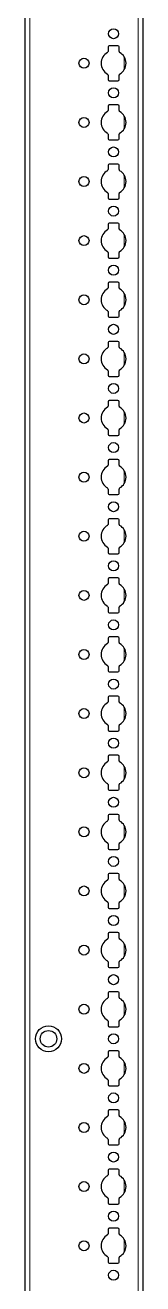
# Model space of a CAD drawing. Header units: millimetres. Extents: x -199 to 4825, y -1647 to 1507.
# Drawn here: x 4426 to 4475, y -318 to 214 of the extents above; entities that cross this region are included whole.
import ezdxf

# ---------------------------------------------------------------- set-up
doc = ezdxf.new("R2010")
doc.units = ezdxf.units.MM

msp = doc.modelspace()

# ---------------------------------------------------------------- linework, layer by layer
at = {"color": 7, "linetype": 'Continuous', "lineweight": 25}
for p, q in [((4425.51, -851.79), (4425.51, 1047.21)), ((4475.21, 1047.21), (4475.21, -851.79)), ((4460.56, 204.61), (4460.56, 202.73)), ((4464.66, 205.11), (4461.06, 205.11)), ((4465.16, 202.73), (4465.16, 204.61)), ((4460.56, 192.68), (4460.56, 190.81)), ((4465.16, 190.81), (4465.16, 192.68)), ((4461.06, 190.31), (4464.66, 190.31)), ((4460.56, 179.61), (4460.56, 177.73)), ((4464.66, 180.11), (4461.06, 180.11)), ((4465.16, 177.73), (4465.16, 179.61)), ((4460.56, 167.68), (4460.56, 165.81)), ((4461.06, 165.31), (4464.66, 165.31)), ((4465.16, 165.81), (4465.16, 167.68)), ((4460.56, 154.61), (4460.56, 152.73)), ((4464.66, 155.11), (4461.06, 155.11)), ((4465.16, 152.73), (4465.16, 154.61)), ((4460.56, 142.68), (4460.56, 140.81)), ((4461.06, 140.31), (4464.66, 140.31)), ((4465.16, 140.81), (4465.16, 142.68)), ((4460.56, 129.61), (4460.56, 127.73)), ((4464.66, 130.11), (4461.06, 130.11)), ((4465.16, 127.73), (4465.16, 129.61)), ((4460.56, 117.68), (4460.56, 115.81)), ((4465.16, 115.81), (4465.16, 117.68)), ((4461.06, 115.31), (4464.66, 115.31)), ((4460.56, 104.61), (4460.56, 102.73)), ((4464.66, 105.11), (4461.06, 105.11)), ((4465.16, 102.73), (4465.16, 104.61)), ((4460.56, 92.68), (4460.56, 90.81)), ((4465.16, 90.81), (4465.16, 92.68)), ((4461.06, 90.31), (4464.66, 90.31)), ((4464.66, 80.11), (4461.06, 80.11)), ((4460.56, 79.61), (4460.56, 77.73)), ((4465.16, 77.73), (4465.16, 79.61)), ((4460.56, 67.68), (4460.56, 65.81)), ((4461.06, 65.31), (4464.66, 65.31)), ((4465.16, 65.81), (4465.16, 67.68)), ((4460.56, 54.61), (4460.56, 52.73)), ((4464.66, 55.11), (4461.06, 55.11)), ((4465.16, 52.73), (4465.16, 54.61)), ((4460.56, 42.68), (4460.56, 40.81)), ((4465.16, 40.81), (4465.16, 42.68)), ((4461.06, 40.31), (4464.66, 40.31)), ((4460.56, 29.61), (4460.56, 27.73)), ((4464.66, 30.11), (4461.06, 30.11)), ((4465.16, 27.73), (4465.16, 29.61)), ((4460.56, 17.68), (4460.56, 15.81)), ((4465.16, 15.81), (4465.16, 17.68)), ((4461.06, 15.31), (4464.66, 15.31)), ((4460.56, 4.61), (4460.56, 2.73)), ((4464.66, 5.11), (4461.06, 5.11)), ((4465.16, 2.73), (4465.16, 4.61)), ((4460.56, -7.32), (4460.56, -9.19)), ((4461.06, -9.69), (4464.66, -9.69)), ((4465.16, -9.19), (4465.16, -7.32)), ((4460.56, -20.39), (4460.56, -22.27)), ((4464.66, -19.89), (4461.06, -19.89)), ((4465.16, -22.27), (4465.16, -20.39)), ((4460.56, -32.32), (4460.56, -34.19)), ((4461.06, -34.69), (4464.66, -34.69)), ((4465.16, -34.19), (4465.16, -32.32)), ((4460.56, -45.39), (4460.56, -47.27)), ((4464.66, -44.89), (4461.06, -44.89)), ((4465.16, -47.27), (4465.16, -45.39)), ((4460.56, -57.32), (4460.56, -59.19)), ((4465.16, -59.19), (4465.16, -57.32)), ((4461.06, -59.69), (4464.66, -59.69)), ((4460.56, -70.39), (4460.56, -72.27)), ((4464.66, -69.89), (4461.06, -69.89)), ((4465.16, -72.27), (4465.16, -70.39)), ((4460.56, -82.32), (4460.56, -84.19)), ((4461.06, -84.69), (4464.66, -84.69)), ((4465.16, -84.19), (4465.16, -82.32)), ((4460.56, -95.39), (4460.56, -97.27)), ((4464.66, -94.89), (4461.06, -94.89)), ((4465.16, -97.27), (4465.16, -95.39)), ((4460.56, -107.32), (4460.56, -109.19)), ((4461.06, -109.69), (4464.66, -109.69)), ((4465.16, -109.19), (4465.16, -107.32)), ((4460.56, -120.39), (4460.56, -122.27)), ((4464.66, -119.89), (4461.06, -119.89)), ((4465.16, -122.27), (4465.16, -120.39)), ((4460.56, -132.32), (4460.56, -134.19)), ((4465.16, -134.19), (4465.16, -132.32)), ((4461.06, -134.69), (4464.66, -134.69)), ((4460.56, -145.39), (4460.56, -147.27)), ((4464.66, -144.89), (4461.06, -144.89)), ((4465.16, -147.27), (4465.16, -145.39)), ((4460.56, -157.32), (4460.56, -159.19)), ((4465.16, -159.19), (4465.16, -157.32)), ((4461.06, -159.69), (4464.66, -159.69)), ((4464.66, -169.89), (4461.06, -169.89)), ((4460.56, -170.39), (4460.56, -172.27)), ((4465.16, -172.27), (4465.16, -170.39)), ((4460.56, -182.32), (4460.56, -184.19)), ((4461.06, -184.69), (4464.66, -184.69)), ((4465.16, -184.19), (4465.16, -182.32)), ((4460.56, -195.39), (4460.56, -197.27)), ((4464.66, -194.89), (4461.06, -194.89)), ((4465.16, -197.27), (4465.16, -195.39)), ((4460.56, -207.32), (4460.56, -209.19)), ((4465.16, -209.19), (4465.16, -207.32)), ((4461.06, -209.69), (4464.66, -209.69)), ((4460.56, -220.39), (4460.56, -222.27)), ((4464.66, -219.89), (4461.06, -219.89)), ((4465.16, -222.27), (4465.16, -220.39)), ((4460.56, -232.32), (4460.56, -234.19)), ((4465.16, -234.19), (4465.16, -232.32)), ((4461.06, -234.69), (4464.66, -234.69)), ((4460.56, -245.39), (4460.56, -247.27)), ((4464.66, -244.89), (4461.06, -244.89)), ((4465.16, -247.27), (4465.16, -245.39)), ((4460.56, -257.32), (4460.56, -259.19)), ((4461.06, -259.69), (4464.66, -259.69)), ((4465.16, -259.19), (4465.16, -257.32)), ((4460.56, -270.39), (4460.56, -272.27)), ((4464.66, -269.89), (4461.06, -269.89)), ((4465.16, -272.27), (4465.16, -270.39)), ((4460.56, -282.32), (4460.56, -284.19)), ((4461.06, -284.69), (4464.66, -284.69)), ((4465.16, -284.19), (4465.16, -282.32)), ((4460.56, -295.39), (4460.56, -297.27)), ((4464.66, -294.89), (4461.06, -294.89)), ((4465.16, -297.27), (4465.16, -295.39)), ((4460.56, -307.32), (4460.56, -309.19)), ((4465.16, -309.19), (4465.16, -307.32)), ((4461.06, -309.69), (4464.66, -309.69))]:
    msp.add_line(p, q, dxfattribs=at)
at = {"color": 8, "linetype": 'Continuous', "lineweight": 18}
for p, q in [((4427.51, 1047.21), (4427.51, -851.79)), ((4473.21, -851.79), (4473.21, 1047.21)), ((4467.36, 195), (4467.36, 200.41)), ((4467.36, 170), (4467.36, 175.41)), ((4467.36, 145), (4467.36, 150.41)), ((4467.36, 120), (4467.36, 125.41)), ((4467.36, 95), (4467.36, 100.41)), ((4467.36, 70), (4467.36, 75.41)), ((4467.36, 45), (4467.36, 50.41)), ((4467.36, 20), (4467.36, 25.41)), ((4467.36, -5), (4467.36, 0.41)), ((4467.36, -30), (4467.36, -24.59)), ((4467.36, -55), (4467.36, -49.59)), ((4467.36, -80), (4467.36, -74.59)), ((4467.36, -105), (4467.36, -99.59)), ((4467.36, -130), (4467.36, -124.59)), ((4467.36, -155), (4467.36, -149.59)), ((4467.36, -180), (4467.36, -174.59)), ((4467.36, -205), (4467.36, -199.59)), ((4467.36, -230), (4467.36, -224.59)), ((4467.36, -255), (4467.36, -249.59)), ((4467.36, -280), (4467.36, -274.59)), ((4467.36, -305), (4467.36, -299.59))]:
    msp.add_line(p, q, dxfattribs=at)
at = {"color": 7, "linetype": 'Continuous', "lineweight": 25}
for centre, radius in [((4462.86, 210.21), 2.12), ((4450.36, 197.71), 2.12), ((4462.86, 185.21), 2.12), ((4450.36, 172.71), 2.12), ((4462.86, 160.21), 2.12), ((4450.36, 147.71), 2.12), ((4462.86, 135.21), 2.12), ((4450.36, 122.71), 2.12), ((4462.86, 110.21), 2.12), ((4450.36, 97.71), 2.12), ((4462.86, 85.21), 2.12), ((4450.36, 72.71), 2.12), ((4462.86, 60.21), 2.12), ((4450.36, 47.71), 2.12), ((4462.86, 35.21), 2.12), ((4450.36, 22.71), 2.12), ((4462.86, 10.21), 2.12), ((4450.36, -2.29), 2.12), ((4462.86, -14.79), 2.12), ((4450.36, -27.29), 2.12), ((4462.86, -39.79), 2.12), ((4450.36, -52.29), 2.12), ((4462.86, -64.79), 2.12), ((4450.36, -77.29), 2.12), ((4462.86, -89.79), 2.12), ((4450.36, -102.29), 2.12), ((4462.86, -114.79), 2.12), ((4450.36, -127.29), 2.12), ((4462.86, -139.79), 2.12), ((4450.36, -152.29), 2.12), ((4462.86, -164.79), 2.12), ((4450.36, -177.29), 2.12), ((4462.86, -189.79), 2.12), ((4450.36, -202.29), 2.12), ((4435.36, -214.79), 5.5), ((4435.36, -214.79), 3.5), ((4462.86, -214.79), 2.12), ((4450.36, -227.29), 2.12), ((4462.86, -239.79), 2.12), ((4450.36, -252.29), 2.12), ((4462.86, -264.79), 2.12), ((4450.36, -277.29), 2.12), ((4462.86, -289.79), 2.12), ((4450.36, -302.29), 2.12), ((4462.86, -314.79), 2.12)]:
    msp.add_circle(centre, radius, dxfattribs=at)
for centre, radius, start, end in [((4462.86, 197.71), 5.25, 119.1407, 240.8593), ((4460.06, 202.73), 0.5, 299.1407, 0), ((4461.06, 204.61), 0.5, 90, 180), ((4464.66, 204.61), 0.5, 0, 90), ((4465.66, 202.73), 0.5, 180, 240.8593), ((4462.86, 197.71), 5.25, 299.1407, 60.8593), ((4460.06, 192.68), 0.5, 0, 60.8593), ((4465.66, 192.68), 0.5, 119.1407, 180), ((4461.06, 190.81), 0.5, 180, 270), ((4464.66, 190.81), 0.5, 270, 0), ((4462.86, 172.71), 5.25, 119.1407, 240.8593), ((4460.06, 177.73), 0.5, 299.1407, 0), ((4461.06, 179.61), 0.5, 90, 180), ((4464.66, 179.61), 0.5, 360, 90), ((4465.66, 177.73), 0.5, 180, 240.8593), ((4462.86, 172.71), 5.25, 299.1407, 60.8593), ((4460.06, 167.68), 0.5, 0, 60.8593), ((4461.06, 165.81), 0.5, 180, 270), ((4464.66, 165.81), 0.5, 270, 0), ((4465.66, 167.68), 0.5, 119.1407, 180), ((4461.06, 154.61), 0.5, 90, 180), ((4464.66, 154.61), 0.5, 360, 90), ((4462.86, 147.71), 5.25, 119.1407, 240.8593), ((4460.06, 152.73), 0.5, 299.1407, 0), ((4465.66, 152.73), 0.5, 180, 240.8593), ((4462.86, 147.71), 5.25, 299.1407, 60.8593), ((4460.06, 142.68), 0.5, 0, 60.8593), ((4461.06, 140.81), 0.5, 180, 270), ((4464.66, 140.81), 0.5, 270, 0), ((4465.66, 142.68), 0.5, 119.1407, 180), ((4461.06, 129.61), 0.5, 90, 180), ((4464.66, 129.61), 0.5, 0, 90), ((4462.86, 122.71), 5.25, 119.1407, 240.8593), ((4460.06, 127.73), 0.5, 299.1407, 0), ((4465.66, 127.73), 0.5, 180, 240.8593), ((4462.86, 122.71), 5.25, 299.1407, 60.8593), ((4460.06, 117.68), 0.5, 0, 60.8593), ((4465.66, 117.68), 0.5, 119.1407, 180), ((4461.06, 115.81), 0.5, 180, 270), ((4464.66, 115.81), 0.5, 270, 0), ((4462.86, 97.71), 5.25, 119.1407, 240.8593), ((4460.06, 102.73), 0.5, 299.1407, 0), ((4461.06, 104.61), 0.5, 90, 180), ((4464.66, 104.61), 0.5, 0, 90), ((4465.66, 102.73), 0.5, 180, 240.8593), ((4462.86, 97.71), 5.25, 299.1407, 60.8593), ((4460.06, 92.68), 0.5, 0, 60.8593), ((4461.06, 90.81), 0.5, 180, 270), ((4464.66, 90.81), 0.5, 270, 0), ((4465.66, 92.68), 0.5, 119.1407, 180), ((4461.06, 79.61), 0.5, 90, 180), ((4464.66, 79.61), 0.5, 0, 90), ((4462.86, 72.71), 5.25, 119.1407, 240.8593), ((4460.06, 77.73), 0.5, 299.1407, 0), ((4465.66, 77.73), 0.5, 180, 240.8593), ((4462.86, 72.71), 5.25, 299.1407, 60.8593), ((4460.06, 67.68), 0.5, 0, 60.8593), ((4461.06, 65.81), 0.5, 180, 270), ((4464.66, 65.81), 0.5, 270, 0), ((4465.66, 67.68), 0.5, 119.1407, 180), ((4461.06, 54.61), 0.5, 90, 180), ((4464.66, 54.61), 0.5, 0, 90), ((4462.86, 47.71), 5.25, 119.1407, 240.8593), ((4460.06, 52.73), 0.5, 299.1407, 0), ((4465.66, 52.73), 0.5, 180, 240.8593), ((4462.86, 47.71), 5.25, 299.1407, 60.8593), ((4460.06, 42.68), 0.5, 0, 60.8593), ((4465.66, 42.68), 0.5, 119.1407, 180), ((4461.06, 40.81), 0.5, 180, 270), ((4464.66, 40.81), 0.5, 270, 0), ((4462.86, 22.71), 5.25, 119.1407, 240.8593), ((4460.06, 27.73), 0.5, 299.1407, 0), ((4461.06, 29.61), 0.5, 90, 180), ((4464.66, 29.61), 0.5, 0, 90), ((4465.66, 27.73), 0.5, 180, 240.8593), ((4462.86, 22.71), 5.25, 299.1407, 60.8593), ((4460.06, 17.68), 0.5, 0, 60.8593), ((4465.66, 17.68), 0.5, 119.1407, 180), ((4461.06, 15.81), 0.5, 180, 270), ((4464.66, 15.81), 0.5, 270, 0), ((4462.86, -2.29), 5.25, 119.1407, 240.8593), ((4460.06, 2.73), 0.5, 299.1407, 0), ((4461.06, 4.61), 0.5, 90, 180), ((4464.66, 4.61), 0.5, 0, 90), ((4465.66, 2.73), 0.5, 180, 240.8593), ((4462.86, -2.29), 5.25, 299.1407, 60.8593), ((4460.06, -7.32), 0.5, 0, 60.8593), ((4461.06, -9.19), 0.5, 180, 270), ((4464.66, -9.19), 0.5, 270, 0), ((4465.66, -7.32), 0.5, 119.1407, 180), ((4461.06, -20.39), 0.5, 90, 180), ((4464.66, -20.39), 0.5, 0, 90), ((4462.86, -27.29), 5.25, 119.1407, 240.8593), ((4460.06, -22.27), 0.5, 299.1407, 0), ((4465.66, -22.27), 0.5, 180, 240.8593), ((4462.86, -27.29), 5.25, 299.1407, 60.8593), ((4460.06, -32.32), 0.5, 0, 60.8593), ((4465.66, -32.32), 0.5, 119.1407, 180), ((4461.06, -34.19), 0.5, 180, 270), ((4464.66, -34.19), 0.5, 270, 0), ((4462.86, -52.29), 5.25, 119.1407, 240.8593), ((4460.06, -47.27), 0.5, 299.1407, 0), ((4461.06, -45.39), 0.5, 90, 180), ((4464.66, -45.39), 0.5, 0, 90), ((4465.66, -47.27), 0.5, 180, 240.8593), ((4462.86, -52.29), 5.25, 299.1407, 60.8593), ((4460.06, -57.32), 0.5, 0, 60.8593), ((4465.66, -57.32), 0.5, 119.1407, 180), ((4461.06, -59.19), 0.5, 180, 270), ((4464.66, -59.19), 0.5, 270, 0), ((4462.86, -77.29), 5.25, 119.1407, 240.8593), ((4460.06, -72.27), 0.5, 299.1407, 0), ((4461.06, -70.39), 0.5, 90, 180), ((4464.66, -70.39), 0.5, 0, 90), ((4465.66, -72.27), 0.5, 180, 240.8593), ((4462.86, -77.29), 5.25, 299.1407, 60.8593), ((4460.06, -82.32), 0.5, 0, 60.8593), ((4461.06, -84.19), 0.5, 180, 270), ((4464.66, -84.19), 0.5, 270, 0), ((4465.66, -82.32), 0.5, 119.1407, 180), ((4461.06, -95.39), 0.5, 90, 180), ((4464.66, -95.39), 0.5, 0, 90), ((4462.86, -102.29), 5.25, 119.1407, 240.8593), ((4460.06, -97.27), 0.5, 299.1407, 0), ((4465.66, -97.27), 0.5, 180, 240.8593), ((4462.86, -102.29), 5.25, 299.1407, 60.8593), ((4460.06, -107.32), 0.5, 0, 60.8593), ((4461.06, -109.19), 0.5, 180, 270), ((4464.66, -109.19), 0.5, 270, 0), ((4465.66, -107.32), 0.5, 119.1407, 180), ((4460.06, -122.27), 0.5, 299.1407, 0), ((4461.06, -120.39), 0.5, 90, 180), ((4464.66, -120.39), 0.5, 0, 90), ((4465.66, -122.27), 0.5, 180, 240.8593), ((4462.86, -127.29), 5.25, 119.1407, 240.8593), ((4462.86, -127.29), 5.25, 299.1407, 60.8593), ((4460.06, -132.32), 0.5, 0, 60.8593), ((4465.66, -132.32), 0.5, 119.1407, 180), ((4461.06, -134.19), 0.5, 180, 270), ((4464.66, -134.19), 0.5, 270, 0), ((4462.86, -152.29), 5.25, 119.1407, 240.8593), ((4460.06, -147.27), 0.5, 299.1407, 0), ((4461.06, -145.39), 0.5, 90, 180), ((4464.66, -145.39), 0.5, 0, 90), ((4465.66, -147.27), 0.5, 180, 240.8593), ((4462.86, -152.29), 5.25, 299.1407, 60.8593), ((4460.06, -157.32), 0.5, 0, 60.8593), ((4461.06, -159.19), 0.5, 180, 270), ((4464.66, -159.19), 0.5, 270, 0), ((4465.66, -157.32), 0.5, 119.1407, 180), ((4461.06, -170.39), 0.5, 90, 180), ((4464.66, -170.39), 0.5, 0, 90), ((4462.86, -177.29), 5.25, 119.1407, 240.8593), ((4460.06, -172.27), 0.5, 299.1407, 0), ((4465.66, -172.27), 0.5, 180, 240.8593), ((4462.86, -177.29), 5.25, 299.1407, 60.8593), ((4460.06, -182.32), 0.5, 0, 60.8593), ((4461.06, -184.19), 0.5, 180, 270), ((4464.66, -184.19), 0.5, 270, 0), ((4465.66, -182.32), 0.5, 119.1407, 180), ((4461.06, -195.39), 0.5, 90, 180), ((4464.66, -195.39), 0.5, 0, 90), ((4462.86, -202.29), 5.25, 119.1407, 240.8593), ((4460.06, -197.27), 0.5, 299.1407, 0), ((4465.66, -197.27), 0.5, 180, 240.8593), ((4462.86, -202.29), 5.25, 299.1407, 60.8593), ((4460.06, -207.32), 0.5, 0, 60.8593), ((4465.66, -207.32), 0.5, 119.1407, 180), ((4461.06, -209.19), 0.5, 180, 270), ((4464.66, -209.19), 0.5, 270, 0), ((4462.86, -227.29), 5.25, 119.1407, 240.8593), ((4460.06, -222.27), 0.5, 299.1407, 0), ((4461.06, -220.39), 0.5, 90, 180), ((4464.66, -220.39), 0.5, 0, 90), ((4465.66, -222.27), 0.5, 180, 240.8593), ((4462.86, -227.29), 5.25, 299.1407, 60.8593), ((4460.06, -232.32), 0.5, 0, 60.8593), ((4465.66, -232.32), 0.5, 119.1407, 180), ((4461.06, -234.19), 0.5, 180, 270), ((4464.66, -234.19), 0.5, 270, 0), ((4462.86, -252.29), 5.25, 119.1407, 240.8593), ((4460.06, -247.27), 0.5, 299.1407, 0), ((4461.06, -245.39), 0.5, 90, 180), ((4464.66, -245.39), 0.5, 0, 90), ((4465.66, -247.27), 0.5, 180, 240.8593), ((4462.86, -252.29), 5.25, 299.1407, 60.8593), ((4460.06, -257.32), 0.5, 0, 60.8593), ((4461.06, -259.19), 0.5, 180, 270), ((4464.66, -259.19), 0.5, 270, 0), ((4465.66, -257.32), 0.5, 119.1407, 180), ((4461.06, -270.39), 0.5, 90, 180), ((4464.66, -270.39), 0.5, 0, 90), ((4462.86, -277.29), 5.25, 119.1407, 240.8593), ((4460.06, -272.27), 0.5, 299.1407, 0), ((4465.66, -272.27), 0.5, 180, 240.8593), ((4462.86, -277.29), 5.25, 299.1407, 60.8593), ((4460.06, -282.32), 0.5, 0, 60.8593), ((4465.66, -282.32), 0.5, 119.1407, 180), ((4461.06, -284.19), 0.5, 180, 270), ((4464.66, -284.19), 0.5, 270, 0), ((4462.86, -302.29), 5.25, 119.1407, 240.8593), ((4460.06, -297.27), 0.5, 299.1407, 0), ((4461.06, -295.39), 0.5, 90, 180), ((4464.66, -295.39), 0.5, 0, 90), ((4465.66, -297.27), 0.5, 180, 240.8593), ((4462.86, -302.29), 5.25, 299.1407, 60.8593), ((4460.06, -307.32), 0.5, 0, 60.8593), ((4465.66, -307.32), 0.5, 119.1407, 180), ((4461.06, -309.19), 0.5, 180, 270), ((4464.66, -309.19), 0.5, 270, 0)]:
    msp.add_arc(centre, radius, start, end, dxfattribs=at)

doc.saveas('drawing.dxf')
